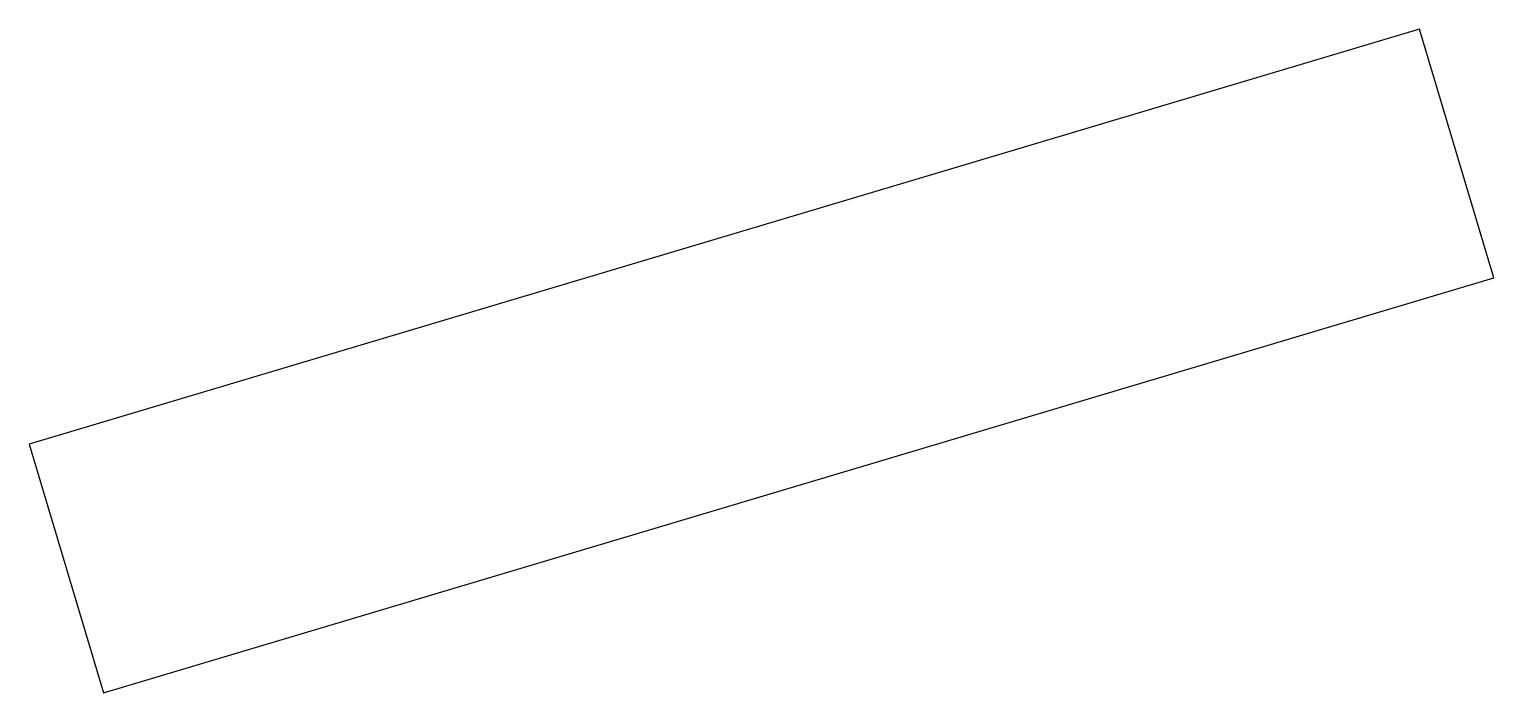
# Model space of a CAD drawing. Header units: metres. Extents: x -2.9 to 24.2, y 15.3 to 27.6.
import ezdxf

# ---------------------------------------------------------------- set-up
doc = ezdxf.new("R2010")
doc.units = ezdxf.units.M

msp = doc.modelspace()

# ---------------------------------------------------------------- linework, layer by layer
for p, q in [((22.855, 27.644), (-2.938, 19.941)), ((24.235, 23.026), (22.855, 27.644)), ((-1.559, 15.322), (24.235, 23.026)), ((-2.938, 19.941), (-1.559, 15.322))]:
    msp.add_line(p, q)

doc.saveas('drawing.dxf')
